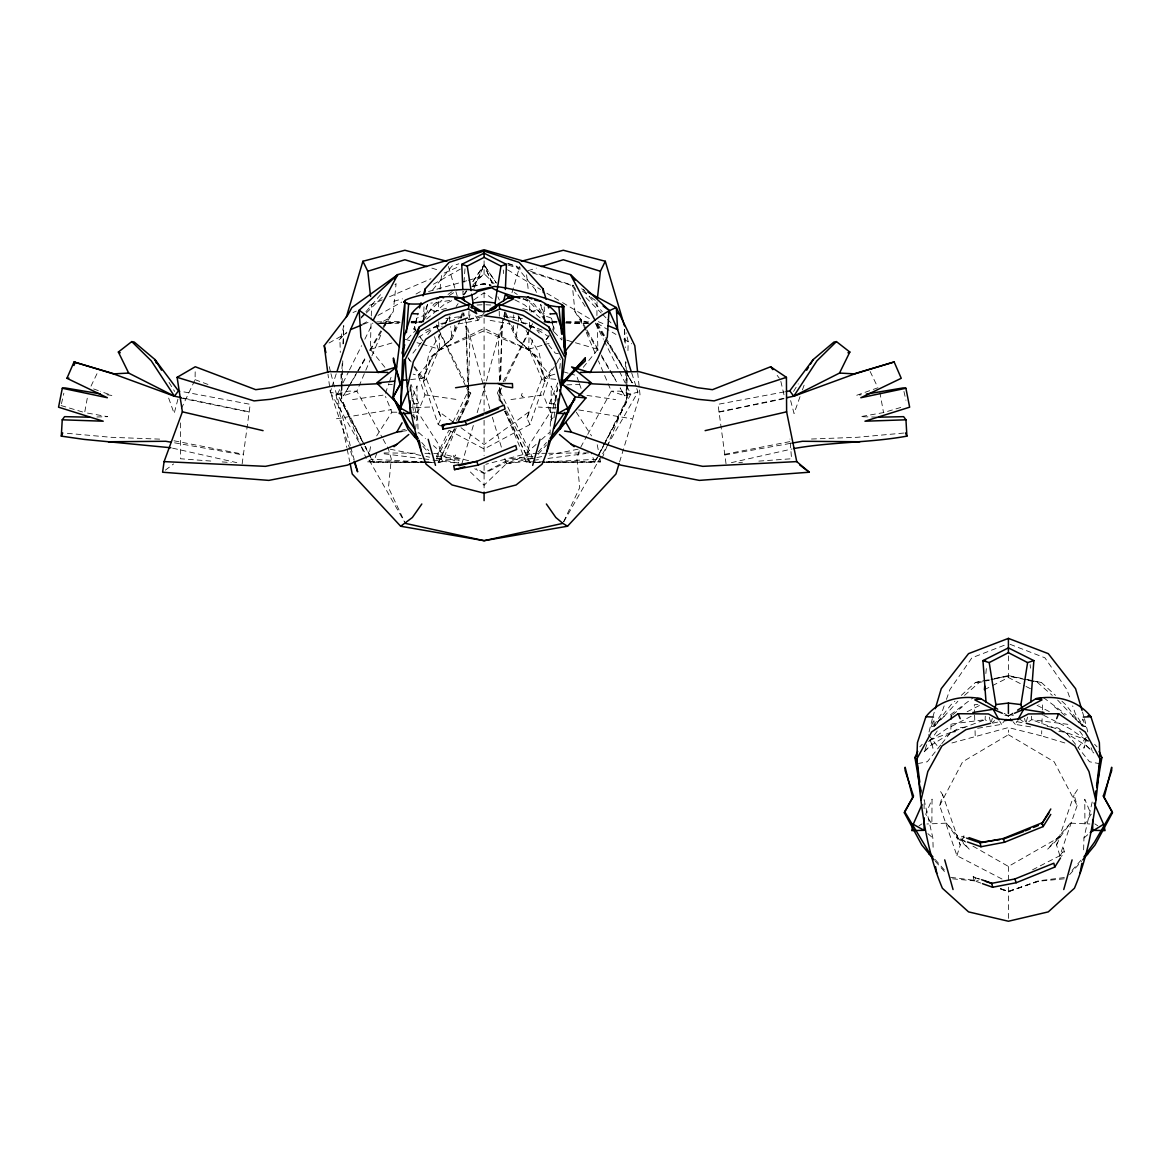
<?xml version="1.0" encoding="UTF-8"?>
<svg xmlns="http://www.w3.org/2000/svg" width="1171" height="1171" viewBox="0 0 1171 1171"><rect width="100%" height="100%" fill="white"/><g stroke="black" fill="none" stroke-linecap="round" stroke-linejoin="round"><path stroke-width="0.75" stroke-dasharray="5 3.75" d="M180.524 422.892L180.51 458.754L211.307 461.096M410.084 391.89L410.084 386.518L417.769 420.096L418.12 433.27M924.109 808.766L924.109 799.764L932.863 837.997L933.17 849.824M181.285 408.738L195.074 379.682L195.235 368.367M561.948 337.541L561.904 340.058L553.473 331.291M482.393 316.814L468.781 319.581L468.986 311.208M342.093 385.171L341.683 399.574L360.609 445.009M342.137 383.385L342.796 359.98M343.249 343.791L343.762 325.801L339.985 341.551L340.307 352.442M500.383 388.772L500.09 399.574L502.183 404.624M500.646 379.785L502.154 325.801L503.193 322.303M550.033 434.924L550.429 420.096L557.718 388.201M1083.643 849.824L1083.951 837.997L1092.704 799.764M384.908 367.313L370.314 349.309L371.222 317.692M371.28 315.936L371.573 305.397M468.532 385.069L468.107 399.574L460.393 418.091M468.59 383.254L469.805 341.551L465.004 322.303M539.07 462.604L526.028 461.842L529.365 444.76L550.282 412.207L543.227 394.89L550.033 375.584L528.692 349.221L529.131 334.613M529.336 327.309L529.497 321.82M529.819 310.871L529.585 301.796M626.939 385.069L626.514 399.574L607.573 445.009M626.983 383.254L627.363 370.563M627.949 350.627L628.212 341.551L626.119 332.798M1064.863 742.97L1041.605 735.886L1041.751 730.689M1041.956 723.766L1042.307 711.646M1042.351 709.919L1042.512 704.722L1038.911 704.547M513.235 330.442L513.41 325.245M513.645 318.322L513.747 314.853M941.821 743.614L950.735 732.446L951.13 722.258M342.166 363.8L340.659 399.984L364.108 444.848M343.001 343.893L343.762 325.801M499.593 387.323L499.066 399.984L500.646 403.205M499.885 380.077L502.154 325.801L498.392 341.551L499.549 381.439M370.197 350.568L393.251 311.559L396.091 283.602L393.5 286.163M463.643 316.229L463.818 312.803M985.294 716.184L985.104 719.697L988.031 721.599M423.99 306.817L423.419 321.044L416.291 322.42L413.875 329.402L417.974 313.14M466.746 291.125L463.028 294.887L463.292 291.33M463.965 282.46L465.033 268.247M985.865 673.559L986.524 666.387M559.797 368.441L560.631 359.409M554.044 417.827L557.82 382.844L549.55 403.278L551.834 422.424M438.613 301.796L438.378 310.871M440.003 289.222L441.599 274.848M597.02 301.796L596.917 315.936M415.529 429.391L418.647 403.278L411.021 384.41M518.065 323.255L516.03 338.536L529.57 350.407L541.763 378.789L544.778 381.483L529.98 424.502L484.091 448.991L449.283 430.401M518.285 321.542L518.958 316.448L522.12 322.654M242.148 463.862L250.199 404.317L178.446 390.88M96.9 416.978L107.673 416.671L84.663 412.587L87.737 395.622M369.626 451.596L370.958 444.76M441.379 426.185L438.217 424.502L423.419 381.483L428.908 353.481L440.545 333.53M1079.735 731.216L1085.605 739.516L1083.878 748.21L1086.688 739.765M61.448 403.79L63.849 393.207M1059.682 856.308L1062.463 852.107L1063.414 847.892L1064.307 851.859L1061.453 856.425M552.697 330.061L553.532 326.504M929.042 731.948L932.336 718.731M468.781 319.581L470.508 312.935M991.398 721.804L992.291 718.35M1026.279 721.922L1028.372 713.944M177.948 399.135L174.142 413.509L168.156 396.647M485.965 382.697L476.846 413.787M486.433 380.97L503.223 318.38M503.676 316.638L505.55 309.686M376.901 452.855L373.622 462.238L371.09 457.48M1001.966 879.011L956.927 855.679L939.669 805.56L942.714 794.904L939.113 789.298M553.18 331.642L554.117 328.422L550.224 313.14M503.706 320.561L505.77 313.594M511.99 292.662L519.748 266.49M932.819 717.062L934.312 712.041M413.802 366.772L423.419 381.483L430.738 356.965L452.167 338.536L460.144 320.137M423.419 381.483L426.434 378.789L438.627 350.407L484.091 330.808L529.57 350.407L533.669 336.663M461.842 463.76L473.743 424.122M619.605 461.93L640.01 394.627L637.697 372.861M956.927 855.679L960.264 844.964L942.714 794.904M350.07 449.766L330.295 392.095L331.422 388.626M331.979 386.884L336.487 373.007M436.329 456.646L448.756 430.533M1032.529 869.833L1059.887 855.679L1077.144 805.56L1074.085 794.904L1077.701 789.298M925.105 749.44L926.89 744.273M427.503 304.68L423.419 321.044L433.738 304.299L438.027 301.342M944.163 705.908L941.308 714.032L934.048 725.186L931.179 726.752L934.034 719.126L934.048 725.186L944.426 716.081L957.863 701.239M946.431 699.424L949.857 689.69L971.901 657.809L1005.084 644.943M1059.887 855.679L1056.549 844.964L1074.085 794.904M385.391 393.28L388.801 383.649M389.372 382.039L391.641 375.613M800.042 396.647L794.055 413.509L789.825 397.54M802.428 389.914L804.228 384.849M427.474 304.416L423.404 315.731L416.437 318.307L416.291 322.42L419.54 322.215M962.43 840.193L964.055 835.904L961.552 836.299L962.43 840.193L965.797 841.393M529.98 424.502L526.891 418.047L541.763 378.789L544.939 377.34M454.289 428.718L438.159 462.721L442.17 461.842L438.832 444.76L417.915 412.207L424.971 394.89L418.164 375.584L413.187 374.149M456.192 428.191L442.17 461.842L438.54 461.842M601.967 458.476L606.871 446.693M371.192 357.579L356.892 391.158L343.454 395.813L330.295 392.095L327.982 374.237M371.91 355.896L381.907 332.403M384.776 325.684L387.63 318.966L393.251 311.559M410.597 379.536L423.082 378.277L432.465 356.452L449.913 340.322L457.349 323.928M460.876 318.468L463.057 313.447M473.933 288.344L484.091 264.924L496.402 283.119M526.891 418.047L529.834 411.255L484.091 444.512L460.496 427.356M460.32 317.37L462.545 312.452M474.431 286.236L484.091 264.924L496.094 282.811M563.632 521.739L579.718 487.634L576.922 458.915L579.835 448.83L549.375 455.021M458.124 420.623L468.107 399.574L467.712 385.171M1056.549 844.964L1060.487 836.636L1070.353 823.14L1089.894 823.989M438.217 424.502L441.306 418.047L426.434 378.789L423.258 377.34M91.016 386.123L98.057 371.485M499.885 388.274C494.44 397.232 500.076 392.314 501.598 387.967M504.789 381.424L528.721 332.315M529.526 330.676L531.912 325.758M452.811 422.35L468.195 391.246L466.6 387.967M438.159 462.721L454.846 428.937M458.812 420.901L469.132 399.984L466.043 325.801L467.653 383.385M341.259 385.069L341.683 399.574L364.357 444.746L337.394 394.144L342.239 384.454M343.044 382.829L348.68 371.529M349.485 369.919L361.576 345.694M364.796 339.239L372.861 323.094M604.66 443.136L596.566 459.266L542.612 462.062M605.466 441.526L626.514 399.574L626.207 388.772M503.179 381.775L529.512 329.754M530.331 328.129L533.625 321.63M445.287 324.206L449.24 316.448L450.367 324.953M421.604 322.757L428.762 308.822L437.295 311.998M436.256 459.091L451.421 430.138M456.47 420.491L470.786 393.163L466.673 385.025M603.255 446.444L596.566 459.266L600.562 461.842L599.23 455.007M604.09 444.848L627.524 399.984L625.943 361.985M939.669 805.56L962.635 761.809L1008.407 734.715L1008.407 730.089M542.583 462.296L594.575 462.238L602.992 446.4M603.841 444.819L630.803 394.144L625.958 384.454M580.714 447.234L586.832 436.022M587.71 434.412L611.306 391.158L598.44 360.931M1030.626 726.884L1015.286 724.381L1016.955 721.365M563.763 521.783L601.733 455.358M602.641 453.777L637.902 392.095L636.775 388.626M349.763 384.835L343.454 395.813L348.065 388.011M350.656 383.268L356.979 372.29M357.872 370.724L365.996 356.613M369.597 350.334L382.229 328.378M383.122 326.811L387.63 318.966L380.59 322.83M980.815 883.08L974.082 880.709L975.706 877.899L980.581 879.611M348.987 386.459L366.508 356.804M793.557 391.465L798.241 383.868M555.771 400.672L551.292 407.874L538.484 407.04M376.667 435.89L391.89 412.207L385.464 396.457M508.038 320.137L516.03 338.536L537.445 356.965L544.778 381.483L554.395 366.772M555.361 365.293L560.162 357.945M445.097 323.035L450.103 315.584M456.105 306.641L458.095 303.67M464.097 294.726L466.102 291.74M473.099 281.318L484.091 264.924L493.02 284.597M464.609 293.716L466.673 290.686M472.821 281.596L484.091 264.924L492.083 283.338M928.574 741.492L931.208 739.516L939.04 728.45M546.11 339.59L549.111 335.404M555.815 379.36L545.115 378.277L553.59 366.64M557.835 360.814L559.958 357.902M931.179 726.752L934.414 726.166L951.042 704.693L954.892 701.195M546.14 339.707L549.199 335.843M1077.906 747.903L1086.293 737.349M412.909 353.144L423.185 340.293M427.752 334.569L433.475 327.426L442.243 326.197M940.708 745.005L927.33 761.75L918.445 763.463M432.685 289.881L452.05 266.007L458.798 263.826M418.164 375.584L439.491 349.221L439.066 334.613M583.29 367.313L597.883 349.309L597.122 322.962M458.051 324.016L478.061 320.342L484.091 313.14M977.653 728.274L1001.527 724.381L1006.109 718.906M1008.407 716.184L1003.81 713.007M361.195 317.239L364.737 313.111M365.908 311.735L382.434 292.487M538.25 452.021L546.476 442.477M1072.021 870.507L1081.536 859.573M1070.353 823.14L1047.503 849.312L1060.487 836.636L1008.407 866.438L972.106 845.667M538.206 454.26L546.476 444.98M1069.591 874.635L1081.55 861.227M407.493 338.814L415.925 330.032M919.777 746.835L922.206 744.317M427.927 313.052L437.383 303.318L441.891 300.376M472.938 284.86L484.091 273.604L494.016 283.616M934.414 726.166L944.426 716.081M339.063 339.839L346.836 332.169M361.092 318.102L364.986 314.282M366.274 312.994L383.122 296.38M924.197 751.782L930.374 745.766L958.932 727.938L967.832 726.708M546.798 453.294L530.77 453.455L506.355 463.76L484.091 485.218L468.385 470.069M924.505 751.167L930.374 745.766M961.303 695.354L975.414 682.517L992.774 678.873M536.084 444.424L525.384 453.967L485.819 464.272M541.426 439.652L549.448 432.494M964.523 695.398L979.176 682.561L989.495 680.102M434.529 336.663L438.627 350.407L452.167 338.536L450.586 326.65M550.429 420.096L552.99 417.857M1083.951 837.997L1088.957 833.62M426.625 319.054L443.765 304.797L453.397 299.835M952.711 714.793L962.474 706.669M992.203 722.566L994.691 720.633M165.36 470.156L173.615 463.936M950.457 714.778L973.321 697.623M929.232 740.936L946.739 728.772L971.579 716.081M448.01 294.448L453.704 290.496M473.874 299.864L484.091 292.794L492.859 298.854M1028.782 721.599L1031.71 719.697L1069.284 724.512M449.415 295.458L456.939 290.54M919.03 825.804L921.958 823.886M427.313 462.574L367.621 461.842L371.631 459.266L430.972 462.34M418.53 337.263L440.662 323.459L445.931 322.728M1012.988 713.007L1008.246 715.979L1011.846 720.282M329.007 343.001L346.411 333.208M362.234 324.308L368.558 320.752M378.043 315.409L401.77 302.059M416.012 294.053L422.336 290.496M433.416 284.26L460.305 269.125M967.144 711.778L979.746 705.352M984.401 689.69L990.812 686.455M992.408 685.65L1008.407 677.541L1024.405 685.65M438.627 350.407L484.091 328.348L529.57 350.407M1012.974 713.929L1008.246 715.979L1013.618 715.086M353.013 312.525L356.335 311.091M369.597 305.338L382.858 299.6M389.504 296.731L430.957 278.771M444.233 273.019L459.149 266.549M363.464 324.308L369.904 321.659M530.902 311.998L539.436 308.822L546.594 322.757M425.263 330.456L461.974 316.843M929.759 740.204L985.104 719.697L949.315 724.293M877.957 387.747L856.25 395.447L861.3 394.759M1064.278 878.821L1038.428 881.236L1008.407 891.702L998.395 888.218M468.62 319.654L484.091 314.399M1038.428 881.236L1008.407 891.292L1000.063 888.496M527.887 270.735L536.318 268.115M951.935 742.97L1008.407 727.557L1041.605 735.886M876.669 417.139L860.524 416.671L883.534 412.587L903.778 406.557M370.314 349.309L392.783 342.737M528.692 349.221L542.539 345.211M544.266 344.713L551.19 342.708M550.033 375.584L555.01 374.149M393.807 301.298L402.487 298.854M428.527 291.52L466.731 280.777M468.473 280.279L484.091 275.888L484.091 257.327M470.786 393.163L468.195 391.246M433.226 311.91L447.176 308.105M401.931 430.152L405.225 429.289M472.118 286.295L484.091 283.441L490.942 285.08M991.208 679.692L1008.407 675.594L1025.767 679.239M731.392 462.647L792.02 448.976M472.118 286.588L484.091 283.982L490.912 285.285M992.701 723.151L999.683 721.673M994.516 678.507L1008.407 675.594L1037.623 682.561L1052.29 695.398M719.009 411.826L784.877 398.067M719.053 412.133L788.054 397.906M504.803 458.593L506.355 463.76L535.03 457.934M536.816 457.568L542.202 456.485M724.747 454.275L790.645 441.467M472.176 286.266L484.091 283.982L490.942 285.475M975.414 682.517L992.774 679.195M994.516 678.858L1008.407 676.209L1022.298 678.858M784.38 391.89L717.999 404.317L726.049 463.862M724.849 454.977L790.103 443.458M336.428 418.764L391.304 409.63M950.735 732.446L957.937 731.333M412.66 404.185L418.647 403.278M352.544 399.574L383.034 395.154M510.937 399.574L543.227 394.89M401.902 431.367L407.01 430.621M1062.463 852.107L1064.307 851.859M445.785 318.512L461.857 316.448M506.355 463.76L531.649 460.51M533.464 460.276L540.695 459.354M547.911 458.432L585.866 453.558M1064.337 877.562L1038.414 880.841L1008.407 891.702L1000.078 888.687M532.981 456.295L510.439 458.681L484.091 472.821L476.348 468.663M903.763 433.05L857.216 437.295L808.546 439.125M738.842 462.545L742.473 462.282M758.837 461.111L791.552 458.754L789.971 439.037M534.664 458.242L510.454 459.94L484.091 473.596L474.797 468.781M429.713 407.04L409.938 407.742M946.461 823.14L956.312 836.636L969.295 849.312L946.461 823.14L926.92 823.989M504.628 411.241L530.039 462.721L540.826 462.15M477.051 305.031L482.335 304.767M977.887 704.547L974.301 704.722L974.55 713.388M379.184 323.606L398.872 322.728M411.402 322.157L422.131 321.674M566.764 384.893L579.557 384.41M380.121 322.918L400.087 322.449M410.977 322.186L423.682 321.893M556.518 407.771L551.292 407.874L551.146 386.049L555.976 397.584M377.369 323.591L398.857 323.181M411.402 322.933L420.36 322.757M376.784 321.908L400.277 321.542M411.123 321.366L423.785 321.176M546.315 462.516L600.562 461.842L546.023 461.842M548.57 453.279L589.511 452.87M337.394 394.144L348.607 391.129L356.892 391.158L382.244 437.617M391.89 412.207L397.086 412.207M412.704 412.207L417.915 412.207M550.282 412.207L555.493 412.207M367.621 461.842L422.175 461.842M423.99 461.842L431.265 461.842M544.208 461.842L526.028 461.842L504.994 411.358M535.41 462.296L540.797 462.296M630.803 394.144L619.591 391.129L611.306 391.158L624.743 395.813L637.902 392.095L636.029 388.992M373.622 462.238L430.987 462.296M384.029 452.928L417.842 453.265M424.956 453.323L437.427 453.455L458.593 462.384M429.113 462.604L436.359 462.691M544.413 321.176L557.074 321.366M566.105 321.513L589.613 321.879M547.838 322.757L556.796 322.933M565.754 323.108L587.242 323.518M544.515 321.893L555.405 322.142M566.296 322.406L588.076 322.918M388.64 384.41L392.3 384.542M159.651 439.125L110.982 437.295L64.434 433.05M544.266 321.586L556.796 322.157M565.739 322.567L587.213 323.533M485.863 304.767L491.147 305.031M543.798 321.908L551.907 322.42L554.322 329.402L554.117 328.422M436.988 458.49L457.744 459.94L460.847 461.55M222.183 461.916L231.243 462.604M952.535 878.821L978.385 881.236M436.944 456.485L457.759 458.681L462.399 461.169M950.75 877.342L978.4 880.841M504.379 312.803L504.555 316.229L522.412 318.512M384.132 453.792L422.087 458.651M423.887 458.886L431.118 459.822M432.933 460.057L454.611 462.838M106.898 394.759L111.948 395.447L100.252 391.304M522.266 322.728L527.535 323.459L548.189 336.355M1047.211 726.459L1057.881 727.938L1086.439 745.766L1092.309 751.167L1091.109 747.727M529.453 326.694L534.723 327.426L539.289 333.135M586.949 395.403L615.653 399.574M424.971 394.89L457.261 399.574M549.55 403.278L555.537 404.185M1058.862 731.333L1066.078 732.446L1077.218 746.395M578.664 409.923L631.769 418.764M1004.938 715.379L1008.568 715.979L1003.84 713.929M174.567 442.828L243.348 454.977M490.137 320.342L510.146 324.016M1057.618 700.068L1082.399 726.166L1085.634 726.752L1082.78 719.126L1082.765 725.186L1085.634 726.752M1024.025 679.195L1041.4 682.517L1055.495 695.354M558.406 353.744L555.288 353.144L546.14 341.712M1100.14 763.799L1089.484 761.75L1078.33 747.801M173.981 440.779L243.451 454.275M390.148 449.196L424.209 456.119M425.995 456.485L429.581 457.217M436.754 458.666L460.057 463.394M180.144 397.906L249.145 412.133M183.32 398.067L249.189 411.826M1027.509 679.604L1041.4 682.517M1017.131 721.673L1024.113 723.151M172.605 448.171L236.805 462.647M468.62 460.686L442.814 453.967L433.446 445.624M522.764 308.573L534.971 311.91M404.888 339.195L410.084 340.702M417.008 342.708L420.462 343.703M422.189 344.201L439.491 349.221M566.764 340.205L573.673 342.225M575.4 342.737L597.883 349.309M563.295 371.749L568.272 373.198M569.926 373.681L576.556 375.613L578.825 382.039M61.038 405.547L84.663 412.587M431.879 268.115L438.627 270.208M508.331 265.114L520.451 268.993M532.571 272.887L572.37 285.68L585.676 307.27M507.716 263.285L516.148 266.007L535.513 289.881L536.669 293.116L535.513 289.881M508.199 263.856L520.275 267.881M530.624 271.35L573.775 285.768M961.552 836.299L964.933 837.499M974.082 880.709L973.189 876.728L979.966 879.128M93.578 388.933L98.584 390.704M195.074 379.682L210.18 385.259M504.555 316.229L542.934 330.456M1088.723 740.833L1031.71 719.697L1031.519 716.184M1010.061 644.299L1044.913 657.809L1066.957 689.69L1070.382 699.424M598.293 321.659L606.344 324.967M973.189 876.728L975.706 877.899M1026.001 686.455L1030.802 688.885M1037.067 705.352L1049.67 711.778M1043.668 715.291L1070.074 728.772L1087.581 740.936M514.801 299.835L524.432 304.797L541.573 319.054M581.577 288.739L584.739 290.452M589.013 323.606L580.567 318.966L574.932 311.559L572.37 285.68M965.782 842.051L956.312 836.636L960.264 844.964M1008.407 734.715L1054.178 761.809L1077.144 805.56M507.585 269.828L540.563 289.486M546.857 293.233L560.982 301.664M562.563 302.601L590.828 319.449M597.108 323.196L615.946 334.438M623.806 339.122L631.652 343.791M514.274 292.516L517.275 294.477M523.291 298.415L530.814 303.318L540.27 313.052L544.778 321.044L551.907 322.42L551.761 318.307L544.793 315.731L540.724 304.416M1094.856 823.886L1097.783 825.804M525.896 298.385L534.459 304.299L540.27 313.052M1019.18 718.716L1024.523 722.566M582.441 291.067L589.833 296.395M591.296 297.463L595.732 300.654M453.118 421.984L438.364 411.255L441.306 418.047M1043.493 697.623L1066.342 714.778M1085.605 739.516L1088.24 741.492M594.575 462.238L591.296 452.855M1054.339 706.669L1065.493 715.949M927.856 833.62L932.863 837.997M411.358 414.49L417.769 420.096M1072.373 716.081L1082.765 725.186L1075.49 714.032L1072.651 705.908M418.735 432.494L425.424 438.466M1061.907 701.195L1065.756 704.693L1082.399 726.166M1086.439 745.766L1093.846 752.997M586.012 297.668L601.191 312.994M602.45 314.282L606.241 318.102M607.515 319.39L611.306 323.225M1094.607 744.317L1097.022 746.835M935.263 861.227L946.022 873.303M422.907 446.297L429.991 454.26M935.278 859.573L945.992 871.868M421.721 442.477L428.776 450.659M583.407 289.735L602.289 311.735M1012.988 721.643L1015.286 724.381M928.427 734.715L937.854 746.586M420.008 337.131L423.082 340.995L420.082 336.809M777.163 375.379L779.344 378.248M408.24 357.902L413.539 365.176M414.593 366.64L423.082 378.277M414.08 328.422L416.086 331.217M518.094 315.584L523.086 323.035M408.035 357.945L409.952 360.888M576.308 412.207L591.531 435.89M596.112 324.235L604.66 338.112M605.612 339.663L624.611 370.504M625.563 372.041L632.208 382.844M169.019 382.361L174.64 391.465M573.043 285.153L576.805 291.359M596.551 323.899L604.06 336.297M607.822 342.503L626.617 373.505M627.568 375.057L632.267 382.8L625.973 371.88M574.932 311.559L586.012 330.281M586.934 331.832L598 350.568M601.689 356.804L616.444 381.775M620.132 388.011L624.743 395.813L620.235 387.982M597.532 323.664L604.865 336.106M605.788 337.658L625.051 370.329M585.968 328.378L580.567 318.966L583.421 325.684M586.876 329.944L600.401 353.466M601.309 355.033L612.126 373.856M613.019 375.423L616.634 381.702M330.295 392.095L361.034 445.873M361.941 447.454L365.557 453.777M369.172 460.101L405.327 523.364M999.858 721.365L1001.527 724.381M475.616 315.921L478.061 320.342M383.107 439.227L388.362 448.83L391.275 458.915L388.479 487.634L404.566 521.739M370.256 455.9L365.206 446.4L371.631 459.266L364.942 446.444M497.412 393.163L503.31 404.419M506.677 410.845L531.092 457.48M526.072 330.427L539.289 353.481L544.778 381.483M436.227 324.879L437.866 328.129M438.686 329.754L465.853 383.4M595.336 323.094L603.387 339.239M604.192 340.849L618.712 369.919M619.518 371.529L625.153 382.829M500.002 391.246L530.77 453.455L533.508 461.447M436.285 325.758L439.476 332.315M440.267 333.955L465.795 386.328M870.141 371.485L877.181 386.123M502.388 404.434L500.09 399.574L499.768 388.699M505.462 410.904L530.039 462.721M505.652 312.452L507.877 317.37M511.595 325.567L518.285 340.322L535.718 356.452L545.115 378.277M497.88 296.717L499.344 300.069M505.14 313.447L507.321 318.468M586.276 332.403L595.585 354.228M361.312 446.693L366.23 458.476M579.396 383.649L582.807 393.28M540.695 304.68L544.778 321.044L544.208 306.817M350.656 451.464L353.569 459.954M930.125 739.765L932.936 748.21L931.208 739.516M631.711 373.007L636.219 386.884M489.785 408.62L463.584 313.169M492.376 417.227L502.213 449.971M1082.502 712.041L1083.98 717.062M1084.478 718.731L1087.771 731.948M448.449 266.49L457.246 296.146M330.939 373.637L350.246 445.507M350.729 447.263L354.184 459.544M989.275 717.135L990.534 721.922M1024.508 718.35L1025.415 721.804M329.271 366.655L330.529 371.895M780.837 381.38L784.453 396.72M414.666 326.504L415.5 330.061M903.953 391.451L905.944 400.262M335.945 394.627L346.821 447.542M347.187 449.313L349.719 461.652M597.239 444.76L598.908 453.309M879.845 392.241L883.534 412.587M526.599 274.848L528.18 289.222M410.567 385.23L412.236 400.409M412.792 405.473L414.344 419.584M1030.129 664.586L1030.451 668.173M503.296 270.033L503.559 273.575M624.597 329.417L625.343 347.509M462.882 291.301L463.028 294.887M454.787 325.245L454.948 330.442M974.609 715.115L974.858 723.766M975.062 730.689L975.209 735.886M438.701 321.82L438.862 327.309M340.951 374.193L341.215 383.254M624.538 329.402L624.89 341.991M625.446 361.78L626.148 386.972M499.212 311.208L499.329 316.243M1008.407 655.862L1008.407 677.541M1008.407 866.438L1008.407 882.334M1008.407 887.15L1008.407 921.24M484.091 292.794L484.091 300.098M484.091 318.38L484.091 380.516M484.091 382.346L484.091 411.299M484.091 420.301L484.091 455.621M484.091 465.385L484.091 490.415M527.682 300.42A37.545 3.528 15.1 0 1 522.954 299.117M449.723 300.435A36.916 5.079 -8.2 0 1 430.796 303.099M417.052 386.049L416.905 407.874L411.519 399.238L417.052 386.049M932.043 799.222L931.867 824.091L925.734 814.24L932.043 799.222M522.178 393.28L521.329 395.608L522.954 396.706L522.178 393.28M455.387 455.124L453.953 457.583L453.177 454.099L455.387 455.124M1091.065 814.24L1084.932 824.091L1084.77 799.222L1091.065 814.24"/><path stroke-width="1.5" d="M404.317 359.526L400.541 408.064L399.223 413.568L410.084 413.378L410.084 400.848M921.943 804.667L913.234 824.296L911.726 830.576L924.095 830.341L924.109 817.753M414.636 437.017L414.666 434.309L408.606 427.005L393.017 396.94L408.064 429.318L419.364 442.331M562.021 333.94L562.578 305.133L563.778 306.378L565.125 349.778L562.578 305.133M929.291 854.523L929.32 852.737L904.656 811.635L913.468 795.987L905.139 770.635L905.139 767.254L912.736 797.641L904.363 812.762L921.797 844.994L934.063 859.88M403.614 353.261L404.229 336.34L411.665 313.608C423.112 298.942 442.214 294.316 459.925 297.771L481.076 310.988M916.922 756.729L917.435 742.604L925.91 716.711C938.937 700.009 960.703 694.74 980.874 698.677L997.692 709.187M951.262 718.862L951.394 715.466M505.389 289.5L506.443 264.368L484.091 253.185L461.755 264.368L462.808 289.5M986.041 702.146L982.952 660.62L1008.407 647.885L1033.861 660.62L1030.773 702.146M170.82 447.761L84.166 439.403L61.302 436.139L62.239 419.804L64.581 416.656L89.728 417.198M424.912 292.545L425.132 288.988L449.093 262.377L484.091 251.033L519.104 262.377L543.066 288.988L546.125 299.337M406.425 332.579L408.664 303.816L403.834 301.942L405.122 300.435A36.916 5.079 -8.2 0 1 440.516 291.652A36.916 5.079 -8.2 0 1 475.733 290.496L494.338 286.471A37.545 3.528 15.1 0 1 527.931 293.174A37.545 3.528 15.1 0 1 561.363 304.343L563.763 306.861L556.518 306.67A37.545 3.528 15.1 0 1 545.013 304.592M984.401 689.69L984.723 686.104M1011.89 720.56L997.165 718.716L988.441 713.944L958.2 713.725L931.604 731.977L916.791 759.013C920.538 802.911 925.105 847.248 942.377 888.247L968.549 911.887L1008.407 921.24L1048.265 911.887L1074.422 888.247C1091.709 847.248 1096.276 802.911 1100.023 759.013L1085.21 731.977L1058.613 713.725L1028.372 713.944L1019.18 718.716L1004.908 720.56M597.415 298.21L600.401 271.262L605.29 261.265L563.295 250.257L521.3 261.265M1095.427 794.655L1095.895 791.084M1096.583 785.741L1100.023 759.013L1101.867 757.535L1099.101 751.431M387.762 372.407L329.124 371.661L271.043 387.66L255.732 389.68L195.264 366.757L177.114 377.34L182.383 411.826L164.101 461.608L162.593 472.22L268.847 480.388L347.348 465.15L396.925 444.277M495.962 306.29L495.099 302.952L500.968 266.095L506.443 264.368M566.164 352.881C560.045 390.426 557.264 428.849 542.056 464.214L516.089 484.97L484.091 493.181L452.108 484.97L426.127 464.214C412.47 430.884 406.747 395.183 405.327 359.351L419.657 331.012L445.375 315.306L468.4 308.998L476.714 313.623L474.782 310.242L484.091 311.91L493.211 309.525L499.036 304.519L524.403 310.988L548.965 327.016L564.524 356.628L566.164 352.881L564.027 346.47L563.822 341.083M1022.283 709.743L1020.936 704.576L1027.611 662.596L1033.861 660.62M468.4 308.998L469.147 304.519L443.794 310.988L419.233 327.016L403.673 356.628L402.034 352.881L404.698 344.874M1095.573 794.685L1096.173 791.142M1096.773 787.6L1101.867 757.535M546.974 451.098L549.009 440.311M1080.013 873.317L1081.916 863.261M100.15 393.837L65.049 387.923L62.297 388.26L58.55 407.186L103.224 421.209L62.239 419.804M442.872 429.128L442.082 425.263L465.165 420.916L504.115 405.137L505.067 408.942L487.034 416.686L466.453 424.619L442.872 429.128L443.897 424.517L465.224 421.458M407.42 386.796L413.348 361.737L425.776 339.268L447.278 324.953L467.478 317.985M921.079 800.071L927.813 771.543L941.967 745.942L965.958 729.635L990.564 723.283M503.735 300.815L505.169 294.887L511.595 298.195M1104.063 797.641L1111.674 767.254L1111.674 770.635L1103.331 795.987L1112.45 812.762L1095.017 844.994L1082.736 859.88M471.796 307.944L473.099 302.952L471.693 294.184M994.53 709.743L995.877 704.576L989.202 662.596L982.952 660.62L985.66 660.883M904.363 812.762L904.656 811.635M532.688 465.341L540.007 439.315M1063.751 889.536L1072.094 859.88M346.338 317.078L362.908 261.265L404.903 250.257L446.898 261.265M419.511 307.958L421.048 302.777M423.082 295.882L425.132 288.988M935.307 708.704L941.25 688.665L968.534 653.652L1008.407 638.385L1048.279 653.652L1075.563 688.665L1082.004 710.373M417.154 333.925L419.233 327.016M619.078 463.643L615.946 474.006L567.511 526.233L484.091 540.695L400.672 526.247L352.251 474.006L350.085 463.423M337.058 371.266L350.568 329.607L359.175 310.256L397.774 274.614L484.091 249.76L570.423 274.614L609.022 310.256L617.629 329.607L631.14 371.266M1056.637 718.643L1058.613 713.725M73.934 365.513L75.193 362.366L114.495 373.959M62.297 388.26L107.366 397.73L66.937 378.292L74.051 361.956L113.455 373.886L174.42 396.208L181.549 397.701M400.116 384.659L400.745 383.21L393.427 360.946L393.427 357.989L400.116 384.659L392.753 397.935L400.541 408.064L410.084 413.378M407.889 391.495L400.541 408.064L405.122 300.435L392.753 397.935L400.745 383.21M912.736 797.641L913.468 795.987M61.302 436.139L62.736 432.933M920.933 792.913L914.932 757.535L917.713 751.431M560.133 429.318L575.181 396.94L561.729 383.21L585.266 357.989L585.266 360.946L561.729 383.21L562.373 384.659L585.939 397.935L548.833 442.331M786.649 397.701L793.777 396.208L839.519 373.066L849.839 352.047L836.416 341.595L833.942 342.064L813.201 359.57L789.752 390.88L786.165 391.553M399.56 347.026L388.626 333.735L373.139 320.327L397.774 274.614L351.886 307.549L348.036 314.677L324.265 345.665L327.748 372.451M1017.789 719.858L1023.63 709.289L1042 699.877L1035.94 698.677L1017.584 710.153M164.101 461.608L265.436 466.351L344.215 450.425L396.793 432.114L402.077 422.804M1103.331 795.987L1112.157 811.635L1094.387 842.359L1083.922 856.835M806.658 370.212L808.532 367.167M810.391 364.137L813.201 359.57M1050.811 808.985L1041.59 824.121L1048.967 812.908M967.48 841.978L980.947 846.75L1004.542 842.242L1043.156 826.565L1050.768 814.401M982.498 883.681L992.584 887.252L1016.179 882.744L1054.793 867.067L1060.502 857.948M789.752 390.88L793.777 396.208L816.919 360.844L836.416 341.595M553.459 428.923L564.846 412.382M566.91 409.367L574.888 399.531M421.823 503.984L412.353 517.523L400.672 526.247M174.42 396.208L178.446 390.88L154.996 359.57L134.255 342.064L131.767 341.595L118.359 352.047L128.678 373.066L174.42 396.208L151.279 360.844L131.767 341.595M565.359 351.007C579.074 333.545 595.395 316.009 616.312 307.549L634.799 345.665L637.507 371.046M394.232 278.742L397.774 274.614M562.373 384.659L585.266 357.989M550.004 438.393L559.592 427.005L575.181 396.94L585.939 397.935M578.737 395.71L590.243 384.249M1090.216 832.537L1103.58 824.296L1094.153 803.028M394.041 446.678L408.767 434.5M490.137 309.1L508.273 297.771C525.984 294.316 545.086 298.942 556.532 313.608L563.968 336.34L564.568 353.261M436.359 299.029L440.384 296.79L443.589 297.844M558.113 399.048L558.113 413.378L567.657 408.064L559.577 389.841M461.755 264.368L467.229 266.095L484.091 257.386L500.968 266.095M989.202 662.596L1008.407 652.671L1027.611 662.596M500.69 305.441L513.586 298.825L508.273 297.771L512.986 297.61M499.797 308.998L484.091 315.716L500.72 317.985L520.919 324.953L542.422 339.268L554.849 361.737L560.777 386.796L562.87 359.351L548.54 331.012L522.822 315.306L499.797 308.998L499.036 304.519M562.519 306.992L563.778 306.378M487.443 311.457L495.787 307.812M1014.496 713.256L1023.63 709.289L1043.99 712.495M485.628 413.89L498.626 408.503M1025.342 830.839L1030.217 828.819M1033.466 827.473L1038.34 825.467M350.568 329.607L361.854 324.967M442.082 425.263L443.897 424.517M847.936 352.793L849.839 352.047M571.272 444.277L620.85 465.15L699.336 480.388L809.278 472.22L796.748 461.608L786.619 411.826L786.429 377.34L770.65 366.757L712.466 389.68L697.155 387.66L639.059 371.661L580.435 372.407M478.09 465.121L476.802 461.359L453.733 465.692L454.509 469.63L478.09 465.121L516.718 449.444L515.752 445.58L476.802 461.359L459.091 465.648M966.631 838.099L980.171 842.886L1003.24 838.538L1042.19 822.759L1043.156 826.565M981.649 879.728L991.808 883.315L1014.876 878.982L1053.841 863.203L1054.793 867.067M466.936 420.828L483.93 414.519M1003.313 839.08L1023.717 831.512M793.777 396.208L854.742 373.886L894.146 361.956L901.246 378.292L860.831 397.73L905.9 388.26L909.647 407.186L864.974 421.209L905.959 419.804L906.896 436.139C869.526 442.96 831.088 441.818 793.806 448.566M894.146 361.956L853.703 373.959M786.429 377.34L714.134 400.892L697.477 399.267L635.326 385.932L589.13 383.678M541.368 266.549L563.295 259.742L600.401 271.262M370.578 296.409L367.796 271.262L404.903 259.742L426.815 266.549M454.509 469.63L464.828 466.775M705.118 430.65L786.619 411.826M567.511 526.233L562.87 523.364L484.091 540.695L405.327 523.364M791.874 443.136L802.457 441.277L859.807 441.76M972.823 712.495L993.184 709.289L1002.317 713.256M455.563 387.747L484.091 383.429L512.43 383.59L512.635 387.747L505.506 386.679L497.909 383.429M396.793 432.114L401.902 431.367M999.756 839.592L981.986 842.139L968.944 837.602M866.364 394.071L903.148 387.923L905.9 388.26M473.099 302.952L484.091 301.635L495.099 302.952M66.937 378.292L68.869 378.072M995.877 704.576L1008.407 703.068L1020.936 704.576M394.525 381.161L376.667 382.976L396.603 366.933L378.116 372.583L370.578 358.809L360.873 337.043L359.175 310.256L373.139 320.327M401.668 380.443L407.025 379.902M113.455 373.886L128.678 373.066M549.887 313.93L556.532 313.608M380.853 383.59L332.871 385.932L270.721 399.267L254.063 400.892L177.114 377.34M1083.336 717.076L1090.904 716.711L1099.364 742.604L1099.876 756.729M796.748 461.608L702.761 466.351L623.982 450.425L571.404 432.114L564.583 431.118M1041.312 698.487L1035.94 698.677C1056.11 694.74 1077.876 700.009 1090.904 716.711L1088.064 715.613M878.47 417.198L903.617 416.656L905.959 419.804M108.391 441.76L165.74 441.277L171.039 442.214M558.113 413.378L567.159 413.539M455.212 297.61L459.925 297.771L454.611 298.825L467.507 305.441M977.287 698.545L980.874 698.677L974.814 699.877L993.184 709.289L999.024 719.858M411.665 313.608L418.31 313.93M925.91 716.711L933.477 717.076M839.519 373.066L854.742 373.886M561.172 379.902L591.516 382.976L571.594 366.933L590.082 372.583L597.62 358.809L607.31 337.043L609.022 310.256L603.109 305.997M534.766 300.083L541.134 301.298M406.249 303.333L408.664 303.816A36.916 5.079 -8.2 0 0 421.999 303.816M182.383 411.826L263.08 430.65M1026.25 723.283L1050.855 729.635L1074.846 745.942L1088.986 771.543L1095.734 800.071M985.47 881.309L991.998 883.578M74.051 361.956L75.193 362.366M118.359 352.047L120.262 352.793M607.954 325.626L617.629 329.607L616.312 307.549L587.901 292.15M470.742 307.095L480.754 311.457M527.814 296.79L531.839 299.029M913.234 824.296L924.095 830.341M617.073 312.73L620.162 314.677M799.734 464.975L809.278 472.22M914.932 757.535L916.791 759.013L919.777 782.184M559.431 434.5L574.156 446.678M562.87 523.364L555.844 517.523L546.374 503.984M403.834 301.942L405.049 303.099M377.955 384.249L397.145 403.351L401.272 409.367M929.32 852.737L932.892 856.835M414.666 434.309L418.193 438.393M575.137 280.118L570.423 274.614L595.058 320.327M770.65 366.757L772.816 369.626M403.351 412.382L414.724 428.923M161.539 370.212L154.996 359.57L156.182 362.951M566.12 422.804L571.404 432.114M362.908 261.265L367.796 271.262M905.461 432.933L906.896 436.139M958.2 713.725L960.161 718.643M1003.24 838.538L1004.542 842.242M465.165 420.916L466.453 424.619M1014.876 878.982L1016.179 882.744M354.154 461.637L357.638 471.825L354.681 461.301M548.965 327.016L550.004 330.471M605.29 261.265L624.436 325.801M547.662 304.504L548.687 307.958M944.719 859.88L953.048 889.536M428.191 439.315L435.495 465.341M1112.157 811.635L1112.45 812.762M463.379 296.365L464.463 300.815M1103.58 824.296L1105.073 830.576L1092.719 830.341L1092.704 819.554M567.657 408.064L568.638 412.192M324.265 345.665L325.933 352.661M980.171 842.886L980.947 846.75M991.808 883.315L992.584 887.252M935.527 866.613L936.8 873.317M419.189 440.311L421.223 451.098M467.229 266.095L471.137 290.671M920.465 787.527L920.918 791.084M558.889 306.89L561.597 333.925M543.066 288.988L543.285 292.545M1087.493 852.737L1087.522 854.523M1008.407 638.385L1008.407 652.671M1008.407 703.068L1008.407 713.549M484.091 251.033L484.091 257.386M484.091 301.635L484.091 311.515M484.091 492.127L484.091 500.661M519.851 298.239A37.545 3.528 15.1 0 1 491.835 287.671L476.934 291.652A36.916 5.079 -8.2 0 1 473.45 294.302M471.972 294.902A36.916 5.079 -8.2 0 1 460.174 298.312"/></g></svg>
